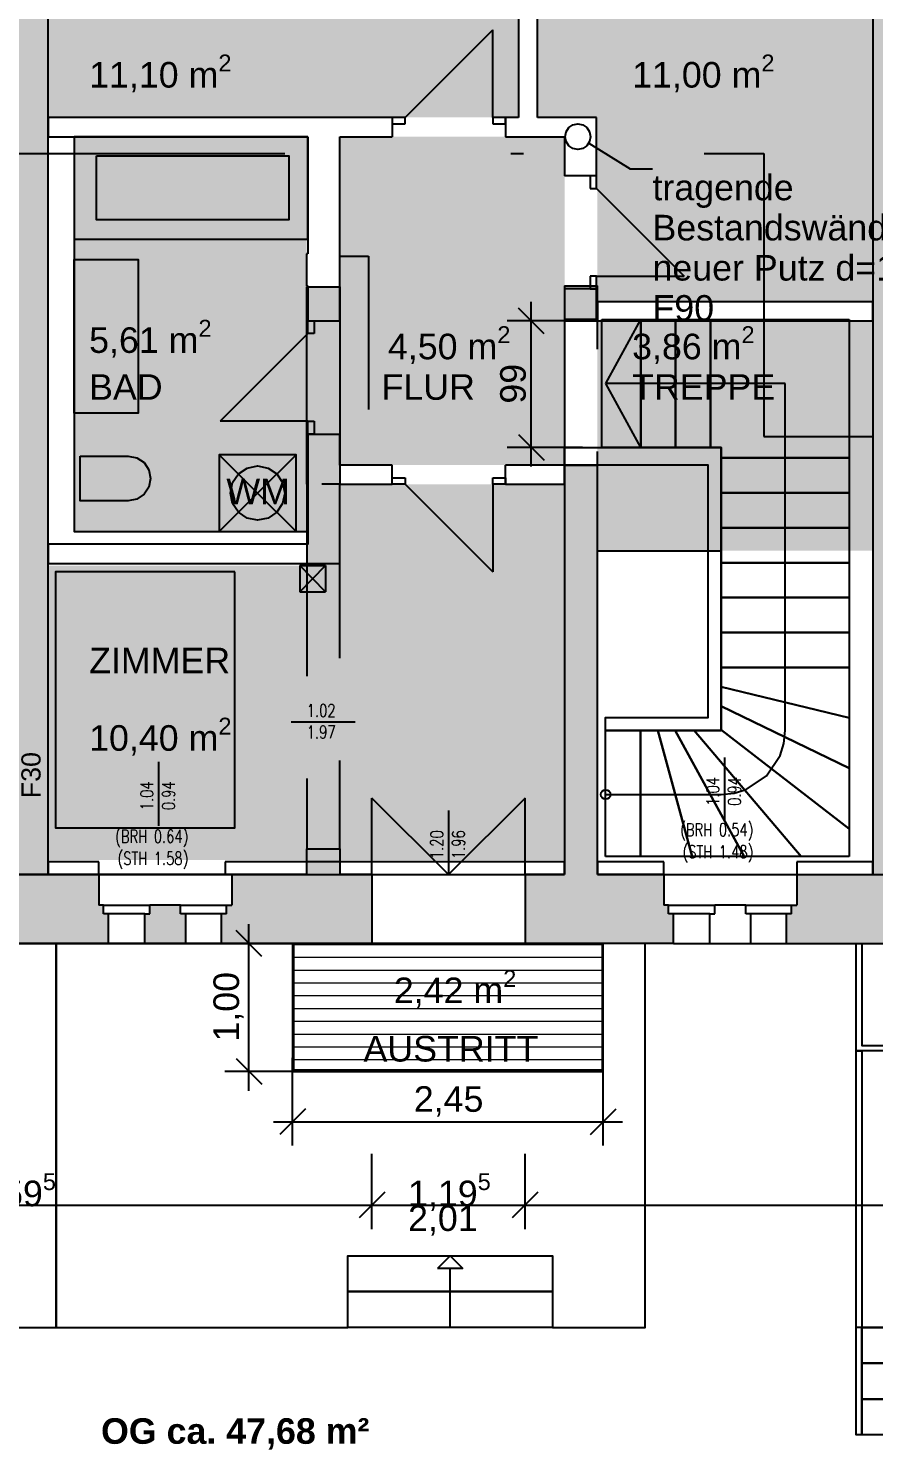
# Model space of a CAD drawing. Header units: centimetres. Extents: x 0 to 44.9, y 0 to 29.7.
# Drawn here: x 13.12 to 19.72, y 10.39 to 21.49 of the extents above; entities that cross this region are included whole.
import ezdxf
from ezdxf.xclip import XClip

# ---------------------------------------------------------------- set-up
doc = ezdxf.new("R2010")
doc.units = ezdxf.units.CM
doc.header["$MEASUREMENT"] = 0
doc.header["$XCLIPFRAME"] = 0
for name, pattern in [('ACAD_ISO02W100', [0.42, 0.12, -0.3]), ('Strichlinie_ eng', [0.23, 0.15, -0.08]), ('Strichpunktlinie', [0.670278, 0.352778, -0.176389, 0, -0.141111])]:
    doc.linetypes.add(name, pattern=pattern)
for name, color, linetype in [('A-Bemaßung 1_100', 7, 'Continuous'), ('A-Möblierung', 7, 'Continuous'), ('A-Räume NEU.Neu', 7, 'Continuous'), ('A-Schnittlinien.Marker', 7, 'Continuous'), ('A-Schraffuren', 7, 'Continuous'), ('A-Text', 7, 'Continuous'), ('A-Treppen', 7, 'Continuous'), ('FENSTERBEMAßUNG', 7, 'Continuous'), ('FENSTERRAHMEN', 7, 'Continuous'), ('FENSTERÖFFNUNG', 7, 'Continuous'), ('Layout-Zeichnung.Layout', 7, 'Continuous'), ('Neubau_0', 7, 'Continuous'), ('Neubau_A-Bemaßung 1_100', 7, 'Continuous'), ('Neubau_A-Decken Aufbau', 7, 'Continuous'), ('Neubau_A-Schraffuren', 7, 'Continuous'), ('Neubau_A-Treppen', 7, 'Continuous'), ('Neubau_A-Wand Aussen', 7, 'Continuous'), ('Neubau_A-Wand Innen', 7, 'Continuous'), ('Neubau_TÜR', 7, 'Continuous'), ('Neubau_Unterzug', 7, 'Continuous'), ('Stütze', 7, 'Continuous'), ('Treppe_Rampe', 7, 'Continuous'), ('TÜRBEMAßUNG', 7, 'Continuous'), ('Unterzug', 7, 'Continuous'), ('Wand', 7, 'Continuous')]:
    doc.layers.add(name, color=color, linetype=linetype)
doc.styles.add('ERSTELLTER_STIL_3', font='')
doc.styles.add('ERSTELLTER_STIL_4', font='')
doc.styles.add('ERSTELLTER_STIL_5', font='RomanS.shx')
doc.styles.get('ERSTELLTER_STIL_3').set_extended_font_data('Arial')
doc.styles.get('ERSTELLTER_STIL_4').set_extended_font_data('Arial', bold=True)

# ---------------------------------------------------------------- blocks, each defined once
blk = doc.blocks.new('*X4')
at = {"layer": 'A-Räume NEU.Neu', "color": 143, "linetype": 'Continuous', "lineweight": 18, "ltscale": 10, "true_color": 0x89adcd}
for p, q in [((15.196, 14.336), (15.328, 14.336)), ((15.196, 14.336), (15.328, 14.336)), ((15.328, 14.336), (15.578, 14.336)), ((15.328, 14.336), (15.578, 14.336)), ((15.578, 14.336), (15.828, 14.336)), ((15.578, 14.336), (15.828, 14.336)), ((15.828, 14.336), (16.078, 14.336)), ((15.828, 14.336), (16.078, 14.336)), ((16.078, 14.336), (16.328, 14.336)), ((16.078, 14.336), (16.328, 14.336)), ((16.328, 14.336), (16.578, 14.336)), ((16.328, 14.336), (16.578, 14.336)), ((16.578, 14.336), (16.828, 14.336)), ((16.578, 14.336), (16.828, 14.336)), ((16.828, 14.336), (17.078, 14.336)), ((16.828, 14.336), (17.078, 14.336)), ((17.078, 14.336), (17.328, 14.336)), ((17.078, 14.336), (17.328, 14.336)), ((17.328, 14.336), (17.578, 14.336)), ((17.328, 14.336), (17.578, 14.336)), ((17.578, 14.336), (17.614, 14.336)), ((17.578, 14.336), (17.614, 14.336)), ((15.196, 14.236), (15.328, 14.236)), ((15.196, 14.236), (15.328, 14.236)), ((15.328, 14.236), (15.578, 14.236)), ((15.328, 14.236), (15.578, 14.236)), ((15.578, 14.236), (15.828, 14.236)), ((15.578, 14.236), (15.828, 14.236)), ((15.828, 14.236), (16.078, 14.236)), ((15.828, 14.236), (16.078, 14.236)), ((16.078, 14.236), (16.328, 14.236)), ((16.078, 14.236), (16.328, 14.236)), ((16.328, 14.236), (16.578, 14.236)), ((16.328, 14.236), (16.578, 14.236)), ((16.578, 14.236), (16.828, 14.236)), ((16.578, 14.236), (16.828, 14.236)), ((16.828, 14.236), (17.078, 14.236)), ((16.828, 14.236), (17.078, 14.236)), ((17.078, 14.236), (17.328, 14.236)), ((17.078, 14.236), (17.328, 14.236)), ((17.328, 14.236), (17.578, 14.236)), ((17.328, 14.236), (17.578, 14.236)), ((17.578, 14.236), (17.614, 14.236)), ((17.578, 14.236), (17.614, 14.236)), ((15.196, 14.136), (15.328, 14.136)), ((15.196, 14.136), (15.328, 14.136)), ((15.328, 14.136), (15.578, 14.136)), ((15.328, 14.136), (15.578, 14.136)), ((15.578, 14.136), (15.828, 14.136)), ((15.578, 14.136), (15.828, 14.136)), ((15.828, 14.136), (16.078, 14.136)), ((15.828, 14.136), (16.078, 14.136)), ((16.078, 14.136), (16.328, 14.136)), ((16.078, 14.136), (16.328, 14.136)), ((16.328, 14.136), (16.578, 14.136)), ((16.328, 14.136), (16.578, 14.136)), ((16.578, 14.136), (16.828, 14.136)), ((16.578, 14.136), (16.828, 14.136)), ((16.828, 14.136), (17.078, 14.136)), ((16.828, 14.136), (17.078, 14.136)), ((17.078, 14.136), (17.328, 14.136)), ((17.078, 14.136), (17.328, 14.136)), ((17.328, 14.136), (17.578, 14.136)), ((17.328, 14.136), (17.578, 14.136)), ((17.578, 14.136), (17.614, 14.136)), ((17.578, 14.136), (17.614, 14.136)), ((15.196, 14.036), (15.328, 14.036)), ((15.196, 14.036), (15.328, 14.036)), ((15.328, 14.036), (15.578, 14.036)), ((15.328, 14.036), (15.578, 14.036)), ((15.578, 14.036), (15.828, 14.036)), ((15.578, 14.036), (15.828, 14.036)), ((15.828, 14.036), (16.078, 14.036)), ((15.828, 14.036), (16.078, 14.036)), ((16.078, 14.036), (16.328, 14.036)), ((16.078, 14.036), (16.328, 14.036)), ((16.328, 14.036), (16.578, 14.036)), ((16.328, 14.036), (16.578, 14.036)), ((16.578, 14.036), (16.828, 14.036)), ((16.578, 14.036), (16.828, 14.036)), ((16.828, 14.036), (17.078, 14.036)), ((16.828, 14.036), (17.078, 14.036)), ((17.078, 14.036), (17.328, 14.036)), ((17.078, 14.036), (17.328, 14.036)), ((17.328, 14.036), (17.578, 14.036)), ((17.328, 14.036), (17.578, 14.036)), ((17.578, 14.036), (17.614, 14.036)), ((17.578, 14.036), (17.614, 14.036)), ((15.196, 13.936), (15.328, 13.936)), ((15.196, 13.936), (15.328, 13.936)), ((15.328, 13.936), (15.578, 13.936)), ((15.328, 13.936), (15.578, 13.936)), ((15.578, 13.936), (15.828, 13.936)), ((15.578, 13.936), (15.828, 13.936)), ((15.828, 13.936), (16.078, 13.936)), ((15.828, 13.936), (16.078, 13.936)), ((16.078, 13.936), (16.328, 13.936)), ((16.078, 13.936), (16.328, 13.936)), ((16.328, 13.936), (16.578, 13.936)), ((16.328, 13.936), (16.578, 13.936)), ((16.578, 13.936), (16.828, 13.936)), ((16.578, 13.936), (16.828, 13.936)), ((16.828, 13.936), (17.078, 13.936)), ((16.828, 13.936), (17.078, 13.936)), ((17.078, 13.936), (17.328, 13.936)), ((17.078, 13.936), (17.328, 13.936)), ((17.328, 13.936), (17.578, 13.936)), ((17.328, 13.936), (17.578, 13.936)), ((17.578, 13.936), (17.614, 13.936)), ((17.578, 13.936), (17.614, 13.936)), ((15.196, 13.836), (15.328, 13.836)), ((15.196, 13.836), (15.328, 13.836)), ((15.328, 13.836), (15.578, 13.836)), ((15.328, 13.836), (15.578, 13.836)), ((15.578, 13.836), (15.828, 13.836)), ((15.578, 13.836), (15.828, 13.836)), ((15.828, 13.836), (16.078, 13.836)), ((15.828, 13.836), (16.078, 13.836)), ((16.078, 13.836), (16.328, 13.836)), ((16.078, 13.836), (16.328, 13.836)), ((16.328, 13.836), (16.578, 13.836)), ((16.328, 13.836), (16.578, 13.836)), ((16.578, 13.836), (16.828, 13.836)), ((16.578, 13.836), (16.828, 13.836)), ((16.828, 13.836), (17.078, 13.836)), ((16.828, 13.836), (17.078, 13.836)), ((17.078, 13.836), (17.328, 13.836)), ((17.078, 13.836), (17.328, 13.836)), ((17.328, 13.836), (17.578, 13.836)), ((17.328, 13.836), (17.578, 13.836)), ((17.578, 13.836), (17.614, 13.836)), ((17.578, 13.836), (17.614, 13.836)), ((15.196, 13.736), (15.328, 13.736)), ((15.196, 13.736), (15.328, 13.736)), ((15.328, 13.736), (15.578, 13.736)), ((15.328, 13.736), (15.578, 13.736)), ((15.578, 13.736), (15.828, 13.736)), ((15.578, 13.736), (15.828, 13.736)), ((15.828, 13.736), (16.078, 13.736)), ((15.828, 13.736), (16.078, 13.736)), ((16.078, 13.736), (16.328, 13.736)), ((16.078, 13.736), (16.328, 13.736)), ((16.328, 13.736), (16.578, 13.736)), ((16.328, 13.736), (16.578, 13.736)), ((16.578, 13.736), (16.828, 13.736)), ((16.578, 13.736), (16.828, 13.736)), ((16.828, 13.736), (17.078, 13.736)), ((16.828, 13.736), (17.078, 13.736)), ((17.078, 13.736), (17.328, 13.736)), ((17.078, 13.736), (17.328, 13.736)), ((17.328, 13.736), (17.578, 13.736)), ((17.328, 13.736), (17.578, 13.736)), ((17.578, 13.736), (17.614, 13.736)), ((17.578, 13.736), (17.614, 13.736)), ((15.196, 13.636), (15.328, 13.636)), ((15.196, 13.636), (15.328, 13.636)), ((15.328, 13.636), (15.578, 13.636)), ((15.328, 13.636), (15.578, 13.636)), ((15.578, 13.636), (15.828, 13.636)), ((15.578, 13.636), (15.828, 13.636)), ((15.828, 13.636), (16.078, 13.636)), ((15.828, 13.636), (16.078, 13.636)), ((16.078, 13.636), (16.328, 13.636)), ((16.078, 13.636), (16.328, 13.636)), ((16.328, 13.636), (16.578, 13.636)), ((16.328, 13.636), (16.578, 13.636)), ((16.578, 13.636), (16.828, 13.636)), ((16.578, 13.636), (16.828, 13.636)), ((16.828, 13.636), (17.078, 13.636)), ((16.828, 13.636), (17.078, 13.636)), ((17.078, 13.636), (17.328, 13.636)), ((17.078, 13.636), (17.328, 13.636)), ((17.328, 13.636), (17.578, 13.636)), ((17.328, 13.636), (17.578, 13.636)), ((17.578, 13.636), (17.614, 13.636)), ((17.578, 13.636), (17.614, 13.636)), ((15.196, 13.536), (15.328, 13.536)), ((15.196, 13.536), (15.328, 13.536)), ((15.328, 13.536), (15.578, 13.536)), ((15.328, 13.536), (15.578, 13.536)), ((15.578, 13.536), (15.828, 13.536)), ((15.578, 13.536), (15.828, 13.536)), ((15.828, 13.536), (16.078, 13.536)), ((15.828, 13.536), (16.078, 13.536)), ((16.078, 13.536), (16.328, 13.536)), ((16.078, 13.536), (16.328, 13.536)), ((16.328, 13.536), (16.578, 13.536)), ((16.328, 13.536), (16.578, 13.536)), ((16.578, 13.536), (16.828, 13.536)), ((16.578, 13.536), (16.828, 13.536)), ((16.828, 13.536), (17.078, 13.536)), ((16.828, 13.536), (17.078, 13.536)), ((17.078, 13.536), (17.328, 13.536)), ((17.078, 13.536), (17.328, 13.536)), ((17.328, 13.536), (17.578, 13.536)), ((17.328, 13.536), (17.578, 13.536)), ((17.578, 13.536), (17.614, 13.536)), ((17.578, 13.536), (17.614, 13.536)), ((15.196, 13.436), (15.328, 13.436)), ((15.196, 13.436), (15.328, 13.436)), ((15.328, 13.436), (15.578, 13.436)), ((15.328, 13.436), (15.578, 13.436)), ((15.578, 13.436), (15.828, 13.436)), ((15.578, 13.436), (15.828, 13.436)), ((15.828, 13.436), (16.078, 13.436)), ((15.828, 13.436), (16.078, 13.436)), ((16.078, 13.436), (16.328, 13.436)), ((16.078, 13.436), (16.328, 13.436)), ((16.328, 13.436), (16.578, 13.436)), ((16.328, 13.436), (16.578, 13.436)), ((16.578, 13.436), (16.828, 13.436)), ((16.578, 13.436), (16.828, 13.436)), ((16.828, 13.436), (17.078, 13.436)), ((16.828, 13.436), (17.078, 13.436)), ((17.078, 13.436), (17.328, 13.436)), ((17.078, 13.436), (17.328, 13.436)), ((17.328, 13.436), (17.578, 13.436)), ((17.328, 13.436), (17.578, 13.436)), ((17.578, 13.436), (17.614, 13.436)), ((17.578, 13.436), (17.614, 13.436))]:
    blk.add_line(p, q, dxfattribs=at)
blk = doc.blocks.new('Zeichnung_2_1', base_point=(5.828, 14.236))
at = {"layer": 'A-Räume NEU.Neu', "linetype": 'Continuous', "lineweight": 0, "true_color": 0x22332b}
for points in [[(16.952, 23.819), (13.278, 23.819), (13.278, 20.798), (15.307, 20.798), (16.951, 20.798)], [(19.718, 23.819), (17.101, 23.819), (17.101, 20.798), (17.568, 20.798), (17.568, 19.358), (19.718, 19.358)], [(15.297, 20.648), (13.48, 20.648), (13.48, 17.563), (15.297, 17.563)], [(17.311, 20.648), (15.557, 20.648), (15.557, 18.082), (17.311, 18.082), (17.311, 19.259)], [(17.568, 17.412), (19.718, 17.412), (19.718, 19.208), (17.568, 19.208)], [(17.311, 17.932), (15.557, 17.932), (15.557, 17.296), (13.278, 17.296), (13.278, 14.995), (17.311, 14.995)]]:
    blk.add_hatch(color=250, dxfattribs=at).paths.add_polyline_path(points)
at = {"layer": 'A-Schraffuren', "linetype": 'Continuous', "lineweight": 13}
for points in [[(15.557, 19.475), (15.299, 19.475), (15.299, 17.296), (15.445, 17.296), (15.445, 17.092), (15.299, 17.092), (15.299, 16.538), (15.557, 16.539)], [(17.311, 19.482), (17.311, 19.22), (17.568, 19.22), (17.568, 19.482)], [(17.568, 18.082), (17.311, 18.082), (17.311, 14.882), (17.568, 14.882)], [(14.632, 14.574), (14.632, 14.343), (15.807, 14.343), (15.807, 14.882), (15.557, 14.882), (15.557, 15.082), (15.297, 15.082), (15.297, 14.882), (14.713, 14.882), (14.713, 14.644), (14.672, 14.644), (14.672, 14.574)], [(13.257, 14.343), (13.257, 14.882), (12.981, 14.882), (12.981, 14.343)], [(13.257, 14.882), (13.257, 14.343), (13.75, 14.343), (13.75, 14.574), (13.71, 14.574), (13.71, 14.644), (13.673, 14.644), (13.673, 14.882)], [(17.003, 14.343), (18.163, 14.343), (18.163, 14.574), (18.123, 14.574), (18.123, 14.644), (18.086, 14.644), (18.086, 14.882), (17.568, 14.882), (17.311, 14.882), (17.003, 14.882)], [(19.044, 14.574), (19.044, 14.343), (20.876, 14.343), (20.876, 14.574), (20.836, 14.574), (20.836, 14.644), (20.799, 14.644), (20.799, 14.882), (19.126, 14.882), (19.126, 14.644), (19.084, 14.644), (19.084, 14.574)], [(14.033, 14.574), (14.033, 14.343), (14.353, 14.343), (14.353, 14.574), (14.313, 14.574), (14.313, 14.644), (14.073, 14.644), (14.073, 14.574)]]:
    blk.add_hatch(color=9, dxfattribs=at).paths.add_polyline_path(points)
at = {"layer": 'Neubau_A-Schraffuren', "linetype": 'Continuous', "lineweight": 13, "true_color": 0x9f9f9f}
for points in [[(12.998, 14.882), (13.278, 14.882), (13.278, 23.948), (12.998, 23.948)], [(19.718, 14.882), (19.998, 14.882), (19.998, 23.948), (19.718, 23.948)]]:
    blk.add_hatch(color=253, dxfattribs=at).paths.add_polyline_path(points)
at = {"layer": 'Neubau_A-Schraffuren', "linetype": 'Continuous', "lineweight": 0, "true_color": 0x373737}
for points in [[(15.187, 13.343), (15.196, 13.343), (15.196, 14.343), (15.187, 14.343)], [(17.604, 13.343), (17.614, 13.343), (17.614, 14.343), (17.604, 14.343)], [(17.614, 13.343), (17.614, 13.353), (15.196, 13.353), (15.196, 13.343)]]:
    blk.add_hatch(color=250, dxfattribs=at).paths.add_polyline_path(points)
at = {"layer": 'A-Bemaßung 1_100', "color": 7, "linetype": 'Continuous', "lineweight": 25, "ltscale": 10}
for p, q in [((17.051, 19.208), (17.051, 19.358)), ((17.152, 19.108), (16.951, 19.308)), ((17.451, 19.208), (16.864, 19.208)), ((17.051, 18.22), (17.051, 19.208)), ((17.451, 18.22), (16.864, 18.22)), ((16.951, 18.32), (17.152, 18.12)), ((17.051, 18.07), (17.051, 18.22)), ((14.946, 14.243), (14.746, 14.444)), ((14.846, 14.343), (14.846, 14.494)), ((15.246, 14.343), (14.658, 14.343)), ((14.846, 13.343), (14.846, 14.343)), ((14.746, 13.444), (14.946, 13.243)), ((15.246, 13.343), (14.658, 13.343)), ((14.846, 13.193), (14.846, 13.343)), ((15.807, 12.112), (15.807, 12.7)), ((17.003, 12.112), (17.003, 12.7)), ((15.908, 12.4), (15.707, 12.199)), ((17.103, 12.4), (16.902, 12.199)), ((10.211, 12.3), (15.807, 12.3)), ((15.807, 12.3), (17.003, 12.3)), ((17.003, 12.3), (24.473, 12.3))]:
    blk.add_line(p, q, dxfattribs=at)
at = {"layer": 'A-Möblierung', "color": 7, "linetype": 'Continuous', "lineweight": 25, "ltscale": 10, "flags": 128}
for points in [[(15.307, 20.648), (13.48, 20.648), (13.48, 19.848), (15.307, 19.848)], [(13.657, 20.498), (15.157, 20.498), (15.157, 19.998), (13.657, 19.998)], [(13.48, 19.687), (13.98, 19.687), (13.98, 18.487), (13.48, 18.487)], [(14.614, 17.563), (15.214, 17.563), (15.214, 18.163), (14.614, 18.163)], [(14.614, 17.563), (15.214, 17.563), (14.914, 17.863), (15.214, 18.163), (14.614, 18.163), (14.914, 17.863)], [(14.735, 17.248), (13.335, 17.248), (13.335, 15.248), (14.735, 15.248)]]:
    blk.add_lwpolyline(points, close=True, dxfattribs=at)
blk.add_lwpolyline([(13.528, 18.152), (13.903, 18.152, -1), (13.903, 17.802), (13.528, 17.802)], format="xyb", close=True, dxfattribs=at)
at = {"layer": 'A-Möblierung', "color": 7, "linetype": 'Continuous', "lineweight": 25, "ltscale": 10}
blk.add_circle((14.914, 17.863), 0.212, dxfattribs=at)
at = {"layer": 'A-Räume NEU.Neu', "color": 7, "linetype": 'Continuous', "lineweight": 25, "ltscale": 10, "flags": 128}
blk.add_lwpolyline([(13.341, 11.344), (15.618, 11.344), (15.618, 11.903), (17.218, 11.904), (17.218, 11.344), (17.941, 11.344), (17.941, 14.343), (13.341, 14.343), (13.341, 12.344)], close=True, dxfattribs=at)
at = {"layer": 'A-Schnittlinien.Marker', "color": 7, "linetype": 'Strichpunktlinie', "lineweight": 25, "ltscale": 10, "flags": 128}
blk.add_lwpolyline([(5.083, 20.802), (5.083, 20.516), (18.867, 20.516), (18.867, 18.304), (22.912, 18.304), (22.912, 20.516), (31.846, 20.516), (31.846, 20.802)], dxfattribs=at)
at = {"layer": 'A-Treppen', "color": 7, "linetype": 'Continuous', "lineweight": 25, "ltscale": 10, "flags": 128}
blk.add_lwpolyline([(12.935, 14.343), (12.935, 12.344), (12.935, 11.344), (13.341, 11.344), (13.341, 12.344), (13.341, 14.343)], close=True, dxfattribs=at)
at = {"layer": 'FENSTERBEMAßUNG', "color": 7, "linetype": 'Continuous', "lineweight": 25, "ltscale": 10}
for p, q in [((18.56, 15.798), (18.56, 15.298)), ((14.14, 15.764), (14.14, 15.264))]:
    blk.add_line(p, q, dxfattribs=at)
at = {"layer": 'FENSTERRAHMEN', "color": 7, "linetype": 'Continuous', "lineweight": 25, "ltscale": 10}
for p, q in [((13.71, 14.644), (14.073, 14.644)), ((14.033, 14.574), (13.75, 14.574)), ((14.313, 14.644), (14.672, 14.644)), ((14.632, 14.574), (14.353, 14.574)), ((18.123, 14.644), (18.486, 14.644)), ((18.446, 14.574), (18.163, 14.574)), ((18.726, 14.644), (19.084, 14.644)), ((19.044, 14.574), (18.766, 14.574))]:
    blk.add_line(p, q, dxfattribs=at)
at = {"layer": 'FENSTERÖFFNUNG', "color": 7, "linetype": 'Continuous', "lineweight": 25, "ltscale": 10}
for p, q in [((13.673, 14.882), (14.713, 14.882)), ((18.086, 14.882), (19.126, 14.882)), ((13.75, 14.343), (14.033, 14.343)), ((14.353, 14.343), (14.632, 14.343)), ((18.163, 14.343), (18.446, 14.343)), ((18.766, 14.343), (19.044, 14.343))]:
    blk.add_line(p, q, dxfattribs=at)
at = {"layer": 'Neubau_0', "color": 7, "linetype": 'Continuous', "lineweight": 25, "ltscale": 10}
for p, q in [((17.5, 20.596), (17.825, 20.397)), ((17.825, 20.397), (17.998, 20.397))]:
    blk.add_line(p, q, dxfattribs=at)
blk.add_circle((17.415, 20.648), 0.1, dxfattribs=at)
at = {"layer": 'Neubau_A-Bemaßung 1_100', "color": 7, "linetype": 'Continuous', "lineweight": 25, "ltscale": 10}
for p, q in [((15.187, 12.764), (15.187, 13.451)), ((17.614, 12.764), (17.614, 13.451)), ((15.287, 13.052), (15.087, 12.851)), ((17.513, 12.851), (17.714, 13.052)), ((15.037, 12.951), (15.187, 12.951)), ((15.187, 12.951), (17.614, 12.951)), ((17.614, 12.951), (17.764, 12.951))]:
    blk.add_line(p, q, dxfattribs=at)
at = {"layer": 'Neubau_A-Decken Aufbau', "color": 7, "linetype": 'Continuous', "lineweight": 25, "ltscale": 10}
blk.add_line((17.568, 17.412), (18.534, 17.412), dxfattribs=at)
at = {"layer": 'Neubau_A-Schraffuren', "color": 7, "linetype": 'Continuous', "lineweight": 25, "ltscale": 10, "flags": 128}
for points in [[(12.998, 14.882), (13.278, 14.882), (13.278, 23.948), (12.998, 23.948)], [(19.718, 14.882), (19.998, 14.882), (19.998, 23.948), (19.718, 23.948)], [(15.187, 13.343), (15.196, 13.343), (15.196, 14.343), (15.187, 14.343)], [(17.604, 13.343), (17.614, 13.343), (17.614, 14.343), (17.604, 14.343)], [(17.614, 13.343), (17.614, 13.353), (15.196, 13.353), (15.196, 13.343)]]:
    blk.add_lwpolyline(points, close=True, dxfattribs=at)
at = {"layer": 'Neubau_A-Treppen', "color": 7, "linetype": 'Continuous', "lineweight": 25, "ltscale": 10}
for p, q in [((17.603, 18.22), (17.603, 19.22)), ((17.603, 19.22), (17.633, 19.22)), ((17.633, 19.22), (17.906, 19.22)), ((17.633, 18.72), (17.906, 19.22)), ((17.906, 19.22), (18.178, 19.22)), ((17.906, 18.22), (17.906, 19.22)), ((17.906, 19.22), (17.906, 18.22)), ((18.178, 18.22), (18.178, 19.22)), ((18.178, 19.22), (18.451, 19.22)), ((18.178, 19.22), (18.178, 18.22)), ((18.451, 18.22), (18.451, 19.22)), ((18.451, 19.22), (19.534, 19.22)), ((18.451, 19.22), (18.451, 18.22)), ((19.534, 19.22), (19.534, 18.138)), ((17.906, 18.72), (17.633, 18.72)), ((17.906, 18.22), (17.633, 18.72)), ((18.451, 18.72), (17.906, 18.72)), ((19.034, 18.72), (18.451, 18.72)), ((19.034, 18.138), (19.034, 18.72)), ((17.633, 18.22), (17.603, 18.22)), ((17.906, 18.22), (17.633, 18.22)), ((18.178, 18.22), (17.906, 18.22)), ((18.451, 18.22), (18.178, 18.22)), ((18.534, 18.22), (18.451, 18.22)), ((18.534, 18.138), (18.534, 18.22)), ((18.534, 17.865), (18.534, 18.138)), ((18.534, 18.138), (19.534, 18.138)), ((19.534, 18.138), (18.534, 18.138)), ((19.034, 16.007), (19.034, 18.138)), ((19.534, 18.138), (19.534, 17.865)), ((18.534, 17.592), (18.534, 17.865)), ((18.534, 17.865), (19.534, 17.865)), ((19.534, 17.865), (18.534, 17.865)), ((19.534, 17.865), (19.534, 17.592)), ((18.534, 17.319), (18.534, 17.592)), ((18.534, 17.592), (19.534, 17.592)), ((19.534, 17.592), (18.534, 17.592)), ((19.534, 17.592), (19.534, 17.319)), ((18.534, 17.047), (18.534, 17.319)), ((18.534, 17.319), (19.534, 17.319)), ((19.534, 17.319), (18.534, 17.319)), ((19.534, 17.319), (19.534, 17.047)), ((18.534, 16.774), (18.534, 17.047)), ((18.534, 17.047), (19.534, 17.047)), ((19.534, 17.047), (18.534, 17.047)), ((19.534, 17.047), (19.534, 16.774)), ((18.534, 16.501), (18.534, 16.774)), ((18.534, 16.774), (19.534, 16.774)), ((19.534, 16.774), (18.534, 16.774)), ((19.534, 16.774), (19.534, 16.501)), ((18.534, 16.349), (18.534, 16.501)), ((18.534, 16.501), (19.534, 16.501)), ((19.534, 16.501), (18.534, 16.501)), ((19.534, 16.501), (19.534, 16.108)), ((18.534, 16.197), (18.534, 16.349)), ((18.534, 16.349), (19.534, 16.108)), ((19.534, 16.108), (18.534, 16.349)), ((18.534, 16.014), (18.534, 16.197)), ((18.534, 16.197), (19.534, 15.713)), ((19.534, 15.713), (18.534, 16.197)), ((19.534, 16.108), (19.534, 15.713)), ((17.632, 15.024), (17.632, 16.007)), ((17.632, 16.007), (17.904, 16.007)), ((17.904, 16.007), (17.904, 15.024)), ((17.904, 15.024), (17.904, 16.007)), ((17.904, 16.007), (18.04, 16.007)), ((18.04, 16.007), (18.309, 15.024)), ((18.309, 15.024), (18.04, 16.007)), ((18.04, 16.007), (18.175, 16.007)), ((18.175, 16.007), (18.715, 15.024)), ((18.715, 15.024), (18.175, 16.007)), ((18.175, 16.007), (18.324, 16.007)), ((18.324, 16.007), (19.158, 15.024)), ((19.158, 15.024), (18.324, 16.007)), ((18.324, 16.007), (18.534, 16.007)), ((18.534, 16.007), (18.534, 16.014)), ((18.534, 16.014), (19.534, 15.24)), ((19.534, 15.24), (18.534, 16.014)), ((19.534, 15.713), (19.534, 15.24)), ((17.632, 15.507), (17.904, 15.507)), ((17.904, 15.507), (18.534, 15.507)), ((19.534, 15.24), (19.534, 15.024)), ((17.904, 15.024), (17.632, 15.024)), ((18.309, 15.024), (17.904, 15.024)), ((18.715, 15.024), (18.309, 15.024)), ((19.158, 15.024), (18.715, 15.024)), ((19.534, 15.024), (19.158, 15.024)), ((16.418, 11.904), (16.318, 11.804)), ((16.418, 11.904), (16.518, 11.804)), ((16.518, 11.804), (16.318, 11.804)), ((16.418, 11.344), (16.418, 11.804))]:
    blk.add_line(p, q, dxfattribs=at)
at = {"layer": 'Neubau_A-Treppen', "color": 7, "linetype": 'Continuous', "lineweight": 25, "ltscale": 10, "flags": 128}
for points in [[(18.434, 17.412), (18.434, 18.082), (17.311, 18.082), (17.311, 18.22), (18.534, 18.22), (18.534, 17.412)], [(18.534, 17.412), (18.534, 16.007), (17.632, 16.007), (17.632, 16.109), (18.434, 16.109), (18.434, 17.412)]]:
    blk.add_lwpolyline(points, dxfattribs=at)
blk.add_lwpolyline([(17.632, 15.545, -1), (17.632, 15.47, -1)], format="xyb", close=True, dxfattribs=at)
for points in [[(21.233, 11.343), (19.59, 11.343), (19.59, 14.343), (20.016, 14.343), (20.016, 15.004), (21.216, 15.004), (21.216, 14.343), (21.233, 14.343)], [(19.633, 10.503), (19.59, 10.503), (19.59, 13.504), (19.633, 13.504)], [(17.218, 11.624), (15.618, 11.624), (15.618, 11.904), (17.218, 11.904)], [(17.218, 11.344), (15.618, 11.344), (15.618, 11.624), (17.218, 11.624)], [(21.233, 11.063), (19.633, 11.063), (19.633, 11.343), (21.233, 11.343)], [(21.233, 10.783), (19.633, 10.783), (19.633, 11.063), (21.233, 11.063)], [(21.233, 10.503), (19.633, 10.503), (19.633, 10.783), (21.233, 10.783)]]:
    blk.add_lwpolyline(points, close=True, dxfattribs=at)
at = {"layer": 'Neubau_A-Treppen', "color": 7, "linetype": 'Continuous', "lineweight": 25, "ltscale": 10}
blk.add_arc((18.534, 16.007), 0.5, 269.9995, 359.9995, dxfattribs=at)
at = {"layer": 'Neubau_A-Wand Aussen', "color": 7, "linetype": 'Continuous', "lineweight": 25, "ltscale": 10, "flags": 128}
blk.add_lwpolyline([(19.633, 14.343), (19.633, 13.547), (21.216, 13.547), (21.216, 13.504), (19.59, 13.504), (19.59, 14.343)], dxfattribs=at)
at = {"layer": 'Neubau_A-Wand Innen', "color": 7, "linetype": 'Continuous', "lineweight": 25, "ltscale": 10}
for p, q in [((16.066, 20.798), (16.751, 21.483)), ((16.751, 20.798), (16.751, 21.483)), ((15.966, 20.798), (15.966, 20.748)), ((16.066, 20.798), (15.966, 20.798)), ((15.966, 20.798), (15.966, 20.748)), ((15.966, 20.798), (15.966, 20.748)), ((15.966, 20.798), (15.966, 20.748)), ((16.066, 20.748), (16.066, 20.798)), ((16.851, 20.798), (16.751, 20.798)), ((16.751, 20.798), (16.751, 20.748)), ((16.851, 20.798), (16.851, 20.748)), ((16.851, 20.748), (16.851, 20.798)), ((16.851, 20.798), (16.851, 20.748)), ((16.851, 20.798), (16.851, 20.748)), ((15.966, 20.748), (15.966, 20.648)), ((15.966, 20.748), (16.066, 20.748)), ((15.966, 20.748), (15.966, 20.648)), ((16.751, 20.748), (16.851, 20.748)), ((16.851, 20.748), (16.851, 20.648)), ((16.851, 20.748), (16.851, 20.648)), ((17.511, 20.343), (17.311, 20.343)), ((17.511, 20.343), (17.311, 20.343)), ((17.561, 20.343), (17.511, 20.343)), ((17.511, 20.343), (17.511, 20.243)), ((17.561, 20.343), (17.511, 20.343)), ((17.561, 20.343), (17.511, 20.343)), ((17.561, 20.343), (17.511, 20.343)), ((17.561, 20.243), (17.561, 20.343)), ((17.511, 20.243), (17.561, 20.243)), ((17.561, 20.243), (18.246, 19.558)), ((17.561, 19.558), (17.511, 19.558)), ((17.511, 19.558), (17.511, 19.458)), ((17.561, 19.558), (18.246, 19.558)), ((17.561, 19.458), (17.561, 19.558)), ((17.511, 19.458), (17.311, 19.458)), ((17.511, 19.458), (17.311, 19.458)), ((17.561, 19.458), (17.511, 19.458)), ((17.511, 19.458), (17.561, 19.458)), ((17.561, 19.458), (17.511, 19.458)), ((17.561, 19.458), (17.511, 19.458)), ((15.307, 19.109), (14.622, 18.424)), ((15.307, 19.209), (15.357, 19.209)), ((15.307, 19.109), (15.307, 19.209)), ((15.307, 19.209), (15.357, 19.209)), ((15.307, 19.209), (15.357, 19.209)), ((15.307, 19.209), (15.357, 19.209)), ((15.357, 19.109), (15.307, 19.109)), ((15.357, 19.209), (15.557, 19.209)), ((15.357, 19.209), (15.357, 19.109)), ((15.357, 19.209), (15.557, 19.209)), ((15.307, 18.424), (14.622, 18.424)), ((15.307, 18.324), (15.307, 18.424)), ((15.307, 18.424), (15.357, 18.424)), ((15.307, 18.324), (15.357, 18.324)), ((15.357, 18.324), (15.307, 18.324)), ((15.307, 18.324), (15.357, 18.324)), ((15.307, 18.324), (15.357, 18.324)), ((15.357, 18.424), (15.357, 18.324)), ((15.357, 18.324), (15.557, 18.324)), ((15.357, 18.324), (15.557, 18.324)), ((15.966, 17.982), (15.966, 18.082)), ((15.966, 17.982), (15.966, 18.082)), ((16.851, 17.982), (16.851, 18.082)), ((16.851, 17.982), (16.851, 18.082)), ((15.966, 17.932), (15.966, 17.982)), ((15.966, 17.982), (16.066, 17.982)), ((15.966, 17.932), (15.966, 17.982)), ((15.966, 17.932), (15.966, 17.982)), ((15.966, 17.932), (15.966, 17.982)), ((16.066, 17.932), (15.966, 17.932)), ((16.066, 17.982), (16.066, 17.932)), ((16.066, 17.932), (16.751, 17.247)), ((16.751, 17.932), (16.751, 17.982)), ((16.751, 17.982), (16.851, 17.982)), ((16.751, 17.932), (16.751, 17.247)), ((16.851, 17.932), (16.751, 17.932)), ((16.851, 17.932), (16.851, 17.982)), ((16.851, 17.982), (16.851, 17.932)), ((16.851, 17.932), (16.851, 17.982)), ((16.851, 17.932), (16.851, 17.982))]:
    blk.add_line(p, q, dxfattribs=at)
at = {"layer": 'Neubau_A-Wand Innen', "color": 7, "linetype": 'Continuous', "lineweight": 25, "ltscale": 10, "flags": 128}
for points in [[(16.951, 23.948), (16.951, 20.798)], [(17.101, 20.798), (17.101, 23.948)], [(15.966, 20.798), (13.278, 20.798)], [(13.278, 20.798), (13.278, 20.648)], [(16.951, 20.798), (16.851, 20.798)], [(17.561, 20.798), (17.101, 20.798)], [(17.561, 20.648), (17.561, 20.798)], [(13.278, 20.648), (15.307, 20.648)], [(15.307, 20.648), (15.307, 19.732)], [(15.557, 20.648), (15.966, 20.648)], [(15.557, 19.209), (15.557, 20.648)], [(16.851, 20.648), (17.311, 20.648)], [(17.311, 20.648), (17.311, 20.343)], [(17.561, 20.343), (17.561, 20.648)], [(15.307, 19.732), (15.297, 19.732)], [(15.297, 19.732), (15.297, 19.482)], [(15.297, 19.482), (15.307, 19.482)], [(15.307, 19.482), (15.307, 19.209)], [(17.311, 19.458), (17.311, 19.208)], [(17.561, 19.208), (17.561, 19.458)], [(19.718, 19.358), (17.568, 19.358)], [(17.568, 19.358), (17.568, 19.208)], [(19.718, 19.208), (19.718, 19.358)], [(17.311, 19.208), (17.561, 19.208)], [(17.568, 19.208), (19.718, 19.208)], [(15.307, 18.324), (15.307, 18.082)], [(15.557, 18.082), (15.557, 18.324)], [(15.307, 18.082), (15.307, 17.932)], [(15.966, 18.082), (15.557, 18.082)], [(17.311, 18.082), (16.851, 18.082)], [(17.311, 17.932), (17.311, 18.082)], [(15.307, 17.932), (15.307, 17.463)], [(15.557, 17.463), (15.557, 17.932)], [(15.557, 17.932), (15.966, 17.932)], [(16.851, 17.932), (17.311, 17.932)], [(15.307, 17.463), (13.278, 17.463)], [(13.278, 17.463), (13.278, 17.313)], [(15.557, 17.313), (15.557, 17.463)], [(13.278, 17.313), (15.557, 17.313)], [(13.673, 14.982), (13.278, 14.982)], [(13.278, 14.982), (13.278, 14.882)], [(13.278, 14.882), (13.673, 14.882)], [(13.673, 14.882), (13.673, 14.982)], [(17.311, 14.982), (14.661, 14.982)], [(14.661, 14.982), (14.661, 14.882)], [(14.661, 14.882), (17.311, 14.882)], [(17.311, 14.882), (17.311, 14.982)], [(18.086, 14.982), (17.568, 14.982)], [(17.568, 14.982), (17.568, 14.882)], [(17.568, 14.882), (18.086, 14.882)], [(18.086, 14.882), (18.086, 14.982)], [(19.718, 14.982), (19.126, 14.982)], [(19.126, 14.982), (19.126, 14.882)], [(19.126, 14.882), (19.718, 14.882)], [(19.718, 14.882), (19.718, 14.982)]]:
    blk.add_lwpolyline(points, dxfattribs=at)
blk.add_lwpolyline([(13.278, 20.648), (13.48, 20.648), (13.48, 17.563), (15.307, 17.563), (15.307, 17.463), (13.278, 17.463)], close=True, dxfattribs=at)
at = {"layer": 'Neubau_TÜR', "color": 7, "linetype": 'Continuous', "lineweight": 25, "ltscale": 10}
for p, q in [((15.807, 14.882), (15.807, 15.48)), ((16.405, 14.882), (15.807, 15.48)), ((17.003, 15.48), (16.405, 14.882)), ((17.003, 14.882), (17.003, 15.48))]:
    blk.add_line(p, q, dxfattribs=at)
at = {"layer": 'Neubau_Unterzug', "color": 7, "linetype": 'Strichlinie_ eng', "lineweight": 25, "ltscale": 10, "flags": 128}
for points in [[(17.311, 19.22), (17.311, 18.082), (17.568, 18.082), (17.568, 19.22)], [(15.299, 17.932), (15.299, 15.082), (15.557, 15.082), (15.557, 17.932)]]:
    blk.add_lwpolyline(points, close=True, dxfattribs=at)
at = {"layer": 'Stütze', "color": 7, "linetype": 'Continuous', "lineweight": 25, "ltscale": 10}
for p, q in [((15.243, 17.092), (15.445, 17.296)), ((15.445, 17.092), (15.243, 17.296)), ((15.243, 17.296), (15.445, 17.296)), ((15.243, 17.296), (15.243, 17.092)), ((15.243, 17.092), (15.445, 17.296)), ((15.445, 17.092), (15.243, 17.296)), ((15.243, 17.296), (15.445, 17.296)), ((15.243, 17.296), (15.243, 17.092)), ((15.445, 17.296), (15.445, 17.092)), ((15.445, 17.296), (15.445, 17.092)), ((15.243, 17.092), (15.445, 17.092)), ((15.243, 17.092), (15.445, 17.092))]:
    blk.add_line(p, q, dxfattribs=at)
at = {"layer": 'Treppe_Rampe', "color": 7, "linetype": 'Continuous', "lineweight": 25, "ltscale": 10}
blk.add_line((15.807, 14.343), (17.003, 14.343), dxfattribs=at)
at = {"layer": 'TÜRBEMAßUNG', "color": 7, "linetype": 'Continuous', "lineweight": 25, "ltscale": 10}
for p, q in [((15.677, 16.074), (15.177, 16.074)), ((15.677, 16.074), (15.177, 16.074)), ((16.405, 15.382), (16.405, 14.882))]:
    blk.add_line(p, q, dxfattribs=at)
at = {"layer": 'Unterzug', "color": 7, "linetype": 'ACAD_ISO02W100', "lineweight": 25, "ltscale": 10}
for p, q in [((15.557, 19.715), (15.779, 19.715)), ((15.557, 19.475), (15.557, 19.715)), ((15.557, 19.715), (15.779, 19.715)), ((15.779, 19.715), (15.779, 17.298))]:
    blk.add_line(p, q, dxfattribs=at)
at = {"layer": 'Wand', "color": 7, "linetype": 'Continuous', "lineweight": 25, "ltscale": 10}
for p, q in [((15.297, 19.475), (15.297, 17.932)), ((15.297, 19.475), (15.557, 19.475)), ((15.557, 19.475), (15.557, 17.932)), ((17.311, 19.482), (17.311, 19.22)), ((17.311, 19.482), (17.568, 19.482)), ((17.568, 19.22), (17.568, 19.482)), ((17.311, 18.082), (17.311, 14.882)), ((17.568, 14.882), (17.568, 18.082)), ((15.297, 15.082), (15.297, 14.882)), ((15.557, 15.082), (15.557, 14.882)), ((15.297, 14.882), (10.292, 14.882)), ((13.673, 14.882), (13.673, 14.644)), ((14.713, 14.882), (14.713, 14.644)), ((15.807, 14.882), (15.557, 14.882)), ((15.807, 14.882), (15.807, 14.343)), ((17.311, 14.882), (17.003, 14.882)), ((17.003, 14.882), (17.003, 14.343)), ((18.086, 14.882), (17.568, 14.882)), ((18.086, 14.882), (18.086, 14.644)), ((19.126, 14.882), (20.799, 14.882)), ((19.126, 14.882), (19.126, 14.644)), ((13.71, 14.644), (13.673, 14.644)), ((13.71, 14.574), (13.71, 14.644)), ((13.75, 14.574), (13.71, 14.574)), ((13.75, 14.343), (13.75, 14.574)), ((14.033, 14.574), (14.073, 14.574)), ((14.033, 14.343), (14.033, 14.574)), ((14.313, 14.644), (14.073, 14.644)), ((14.073, 14.574), (14.073, 14.644)), ((14.313, 14.574), (14.313, 14.644)), ((14.353, 14.574), (14.313, 14.574)), ((14.353, 14.343), (14.353, 14.574)), ((14.672, 14.574), (14.632, 14.574)), ((14.632, 14.343), (14.632, 14.574)), ((14.672, 14.644), (14.713, 14.644)), ((14.672, 14.574), (14.672, 14.644)), ((18.123, 14.644), (18.086, 14.644)), ((18.123, 14.574), (18.123, 14.644)), ((18.163, 14.574), (18.123, 14.574)), ((18.163, 14.343), (18.163, 14.574)), ((18.446, 14.574), (18.486, 14.574)), ((18.446, 14.343), (18.446, 14.574)), ((18.726, 14.644), (18.486, 14.644)), ((18.486, 14.574), (18.486, 14.644)), ((18.726, 14.574), (18.726, 14.644)), ((18.766, 14.574), (18.726, 14.574)), ((18.766, 14.343), (18.766, 14.574)), ((19.084, 14.574), (19.044, 14.574)), ((19.044, 14.343), (19.044, 14.574)), ((19.084, 14.644), (19.126, 14.644)), ((19.084, 14.574), (19.084, 14.644)), ((12.451, 14.343), (13.75, 14.343)), ((14.033, 14.343), (14.353, 14.343)), ((14.632, 14.343), (15.807, 14.343)), ((18.163, 14.343), (17.003, 14.343)), ((18.446, 14.343), (18.766, 14.343)), ((19.044, 14.343), (20.876, 14.343))]:
    blk.add_line(p, q, dxfattribs=at)
at = {"color": 7, "linetype": 'Continuous', "lineweight": 13, "ltscale": 10}
blk.add_blockref('*X4', (0, 0), dxfattribs=at)
at = {"color": 7, "linetype": 'Continuous', "lineweight": 25, "insert": (17.998, 20.351), "char_height": 0.2, "width": 3.03556, "attachment_point": 1, "line_spacing_factor": 0.940897, "style": 'ERSTELLTER_STIL_3'}
blk.add_mtext('\\A1;{\\pql;\\fArial|b0|i0|c0|p38;tragende \\fArial|b0|i0|c0|p38;Bestandswände: MW neuer Putz d=15cm, F90}', dxfattribs=at)
at = {"layer": 'A-Bemaßung 1_100', "color": 7, "linetype": 'Continuous', "lineweight": 25, "char_height": 0.2, "attachment_point": 7, "rotation": 90, "style": 'ERSTELLTER_STIL_3'}
for s, insert, width in [('\\A1;{\\pql;\\fArial|b0|i0|c0|p38;99}', (17.011, 18.562), 0.30354), ('\\A1;{\\pql;\\fArial|b0|i0|c0|p38;1,00}', (14.806, 13.577), 0.53212)]:
    blk.add_mtext(s, dxfattribs=dict(at, insert=insert, width=width))
at = {"layer": 'A-Bemaßung 1_100', "color": 7, "linetype": 'Continuous', "lineweight": 25, "char_height": 0.2, "width": 0.53212, "attachment_point": 7, "style": 'ERSTELLTER_STIL_3'}
for s, insert in [('\\A1;{\\pql;\\fArial|b0|i0|c0|p38;2,45}', (16.134, 12.991)), ('\\A1;{\\pql;\\fArial|b0|i0|c0|p38;2,01}', (16.089, 12.06))]:
    blk.add_mtext(s, dxfattribs=dict(at, insert=insert))
at = {"layer": 'A-Bemaßung 1_100', "color": 7, "linetype": 'Continuous', "lineweight": 25, "char_height": 0.2, "attachment_point": 7, "style": 'ERSTELLTER_STIL_3'}
for s, insert in [('\\A1;{\\pql;\\fArial|b0|i0|c0|p38;5,59\\fArial|b0|i0|c0|p38;\\A1{\\H.66x;\\S5^  ;}}', (12.693, 12.232)), ('\\A1;{\\pql;\\fArial|b0|i0|c0|p38;1,19\\fArial|b0|i0|c0|p38;\\A1{\\H.66x;\\S5^  ;}}', (16.089, 12.232))]:
    blk.add_mtext(s, dxfattribs=dict(at, insert=insert))
at = {"layer": 'A-Räume NEU.Neu', "color": 7, "linetype": 'Continuous', "lineweight": 25, "char_height": 0.2}
for s, insert, attachment_point, style in [('\\A1;{\\pql;\\fArial|b0|i0|c0|p38;11,10 m\\fArial|b0|i0|c0|p38;\\A1{\\H.66x;\\S2^  ;}}', (13.598, 20.973), 7, 'ERSTELLTER_STIL_3'), ('\\A1;{\\pql;\\fArial|b0|i0|c0|p38;11,00 m\\fArial|b0|i0|c0|p38;\\A1{\\H.66x;\\S2^  ;}}', (17.839, 20.973), 7, 'ERSTELLTER_STIL_3'), ('\\A1;{\\pql;\\fArial|b0|i0|c0|p38;5,61 m\\fArial|b0|i0|c0|p38;\\A1{\\H.66x;\\S2^  ;}}', (13.598, 18.9), 7, 'ERSTELLTER_STIL_3'), ('\\A1;{\\pql;\\fArial|b0|i0|c0|p38;4,50 m\\fArial|b0|i0|c0|p38;\\A1{\\H.66x;\\S2^  ;}}', (15.932, 18.85), 7, 'ERSTELLTER_STIL_3'), ('\\A1;{\\pql;\\fArial|b0|i0|c0|p38;3,86 m\\fArial|b0|i0|c0|p38;\\A1{\\H.66x;\\S2^  ;}}', (17.839, 18.85), 7, 'ERSTELLTER_STIL_3'), ('\\A1;{\\pql;\\fArial|b0|i0|c0|p38;BAD}', (13.598, 18.792), 1, 'ERSTELLTER_STIL_3'), ('\\A1;{\\pql;\\fArial|b0|i0|c0|p38;FLUR}', (15.882, 18.792), 1, 'ERSTELLTER_STIL_3'), ('\\A1;{\\pql;\\fArial|b0|i0|c0|p38;TREPPE}', (17.839, 18.792), 1, 'ERSTELLTER_STIL_3'), ('\\A1;{\\pql;\\fArial|b0|i0|c0|p38;WM}', (14.67, 17.875), 4, 'ERSTELLTER_STIL_3'), ('\\A1;{\\pql;\\fArial|b0|i0|c0|p38;ZIMMER}', (13.598, 16.655), 1, 'ERSTELLTER_STIL_3'), ('\\A1;{\\pql;\\fArial|b0|i0|c0|p38;ZIMMER}', (13.598, 16.655), 1, 'ERSTELLTER_STIL_3'), ('\\A1;{\\pql;\\fArial|b0|i0|c0|p38;10,40 m\\fArial|b0|i0|c0|p38;\\A1{\\H.66x;\\S2^  ;}}', (13.598, 15.791), 7, 'ERSTELLTER_STIL_3'), ('\\A1;{\\pql;\\fArial|b0|i0|c0|p38;2,42 m\\fArial|b0|i0|c0|p38;\\A1{\\H.66x;\\S2^  ;}}', (15.978, 13.819), 7, 'ERSTELLTER_STIL_3'), ('\\A1;{\\pql;\\fArial|b0|i0|c0|p38;AUSTRITT}', (15.741, 13.621), 1, 'ERSTELLTER_STIL_3'), ('\\A1;{\\pql;\\fArial|b1|i0|c0|p38;OG ca. \\fArial|b1|i0|c0|p38;47,68\\fArial|b1|i0|c0|p38; m²}', (13.691, 10.634), 1, 'ERSTELLTER_STIL_4')]:
    blk.add_mtext(s, dxfattribs=dict(at, insert=insert, attachment_point=attachment_point, style=style))
at = {"layer": 'A-Text', "color": 7, "linetype": 'Continuous', "lineweight": 25, "insert": (13.069, 15.659), "char_height": 0.15, "attachment_point": 2, "rotation": 90, "style": 'ERSTELLTER_STIL_3'}
blk.add_mtext('\\A1;{\\pqc;\\pt0.125;\\fArial|b0|i0|c0|p38;F\\fArial|b0|i0|c0|p38;30}', dxfattribs=at)
at = {"layer": 'FENSTERBEMAßUNG', "color": 7, "linetype": 'Continuous', "lineweight": 25, "char_height": 0.1, "rotation": 90, "style": 'ERSTELLTER_STIL_5'}
for s, insert, attachment_point in [('\\A1;{\\W0.750000x;\\pql;\\FRomanS.shx;1.04}', (14.099, 15.385), 7), ('\\A1;{\\W0.750000x;\\pql;\\FRomanS.shx;0.94}', (14.168, 15.385), 1), ('\\A1;{\\W0.750000x;\\pql;\\FRomanS.shx;1.04}', (18.519, 15.419), 7), ('\\A1;{\\W0.750000x;\\pql;\\FRomanS.shx;0.94}', (18.588, 15.419), 1)]:
    blk.add_mtext(s, dxfattribs=dict(at, insert=insert, attachment_point=attachment_point))
at = {"layer": 'FENSTERBEMAßUNG', "color": 7, "linetype": 'Continuous', "lineweight": 25, "char_height": 0.1, "style": 'ERSTELLTER_STIL_5'}
for s, insert, attachment_point in [('\\A1;{\\W0.750000x;\\pql;\\FRomanS.shx;(BRH 0.64)}', (13.801, 15.097), 7), ('\\A1;{\\W0.750000x;\\pql;\\FRomanS.shx;(BRH 0.54)}', (18.214, 15.149), 7), ('\\A1;{\\W0.750000x;\\pql;\\FRomanS.shx;(STH 1.48)}', (18.233, 15.11), 1), ('\\A1;{\\W0.750000x;\\pql;\\FRomanS.shx;(STH 1.58)}', (13.82, 15.059), 1)]:
    blk.add_mtext(s, dxfattribs=dict(at, insert=insert, attachment_point=attachment_point))
at = {"layer": 'TÜRBEMAßUNG', "color": 7, "linetype": 'Continuous', "lineweight": 25, "char_height": 0.1, "style": 'ERSTELLTER_STIL_5'}
for s, insert, attachment_point in [('\\A1;{\\W0.750000x;\\pql;\\FRomanS.shx;1.02}', (15.298, 16.114), 7), ('\\A1;{\\W0.750000x;\\pql;\\FRomanS.shx;1.02}', (15.298, 16.114), 7), ('\\A1;{\\W0.750000x;\\pql;\\FRomanS.shx;1.97}', (15.298, 16.046), 1), ('\\A1;{\\W0.750000x;\\pql;\\FRomanS.shx;1.97}', (15.298, 16.046), 1)]:
    blk.add_mtext(s, dxfattribs=dict(at, insert=insert, attachment_point=attachment_point))
at = {"layer": 'TÜRBEMAßUNG', "color": 7, "linetype": 'Continuous', "lineweight": 25, "char_height": 0.1, "rotation": 90, "style": 'ERSTELLTER_STIL_5'}
for s, insert, attachment_point in [('\\A1;{\\W0.750000x;\\pql;\\FRomanS.shx;1.20}', (16.364, 15.003), 7), ('\\A1;{\\W0.750000x;\\pql;\\FRomanS.shx;1.96}', (16.433, 15.003), 1)]:
    blk.add_mtext(s, dxfattribs=dict(at, insert=insert, attachment_point=attachment_point))

msp = doc.modelspace()

# ---------------------------------------------------------------- block references
at = {"layer": 'Layout-Zeichnung.Layout', "color": 7, "linetype": 'Continuous', "lineweight": 13, "ltscale": 10}
ref = msp.add_blockref('Zeichnung_2_1', (5.828, 14.236), dxfattribs=at)
XClip(ref).set_block_clipping_path([(2.0016751041, 6.1420898048), (31.8145969295, 6.1420898048), (31.8145969295, 13.7749383334), (35.6, 13.7749383334), (35.6, 28.8042202536), (2.0016751041, 28.8042202536)])

doc.saveas('drawing.dxf')
